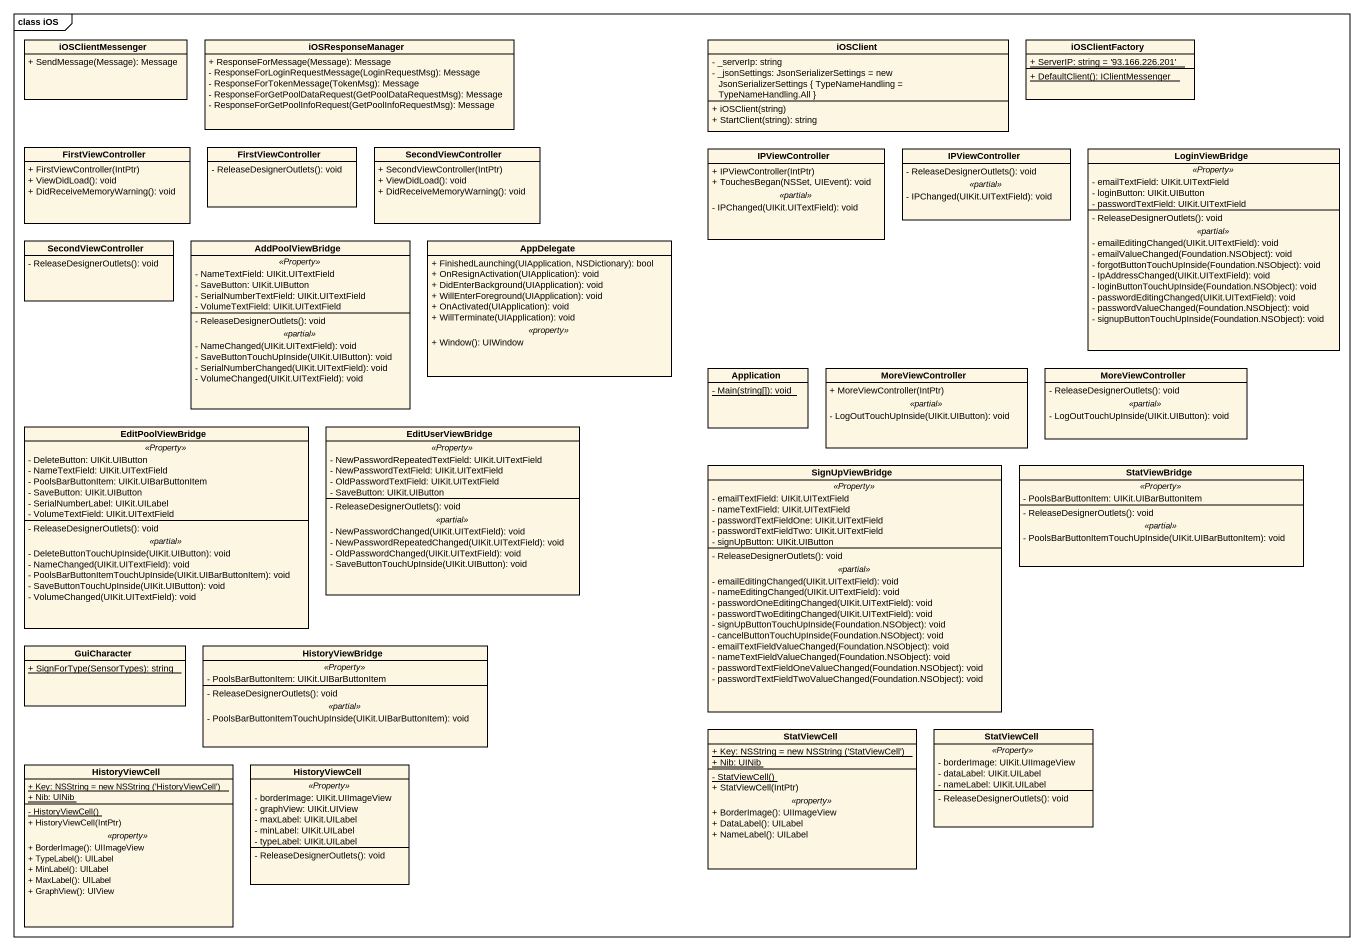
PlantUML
@startuml
mainframe class iOS
hide circle
hide empty members
skinparam classAttributeIconSize 0
class iOSClientMessenger {
  + SendMessage(Message): Message
}
class iOSResponseManager {
  + ResponseForMessage(Message): Message
  - ResponseForLoginRequestMessage(LoginRequestMsg): Message
  - ResponseForTokenMessage(TokenMsg): Message
  - ResponseForGetPoolDataRequest(GetPoolDataRequestMsg): Message
  - ResponseForGetPoolInfoRequest(GetPoolInfoRequestMsg): Message
}
class iOSClient {
  - _serverIp: string
  - _jsonSettings: JsonSerializerSettings = new JsonSerializerSettings { TypeNameHandling = TypeNameHandling.All }
  + iOSClient(string)
  + StartClient(string): string
}
class iOSClientFactory {
  {static} + ServerIP: string = '93.166.226.201'
  {static} + DefaultClient(): IClientMessenger
}
class FirstViewController {
  + FirstViewController(IntPtr)
  + ViewDidLoad(): void
  + DidReceiveMemoryWarning(): void
}
class "FirstViewController" as FirstViewController_2 {
  - ReleaseDesignerOutlets(): void
}
class SecondViewController {
  + SecondViewController(IntPtr)
  + ViewDidLoad(): void
  + DidReceiveMemoryWarning(): void
}
class IPViewController {
  + IPViewController(IntPtr)
  + TouchesBegan(NSSet, UIEvent): void
  .. <<partial>> ..
  - IPChanged(UIKit.UITextField): void
}
class "IPViewController" as IPViewController_2 {
  - ReleaseDesignerOutlets(): void
  .. <<partial>> ..
  - IPChanged(UIKit.UITextField): void
}
class LoginViewBridge {
  .. <<Property>> ..
  - emailTextField: UIKit.UITextField
  - loginButton: UIKit.UIButton
  - passwordTextField: UIKit.UITextField
  --
  - ReleaseDesignerOutlets(): void
  .. <<partial>> ..
  - emailEditingChanged(UIKit.UITextField): void
  - emailValueChanged(Foundation.NSObject): void
  - forgotButtonTouchUpInside(Foundation.NSObject): void
  - IpAddressChanged(UIKit.UITextField): void
  - loginButtonTouchUpInside(Foundation.NSObject): void
  - passwordEditingChanged(UIKit.UITextField): void
  - passwordValueChanged(Foundation.NSObject): void
  - signupButtonTouchUpInside(Foundation.NSObject): void
}
class "SecondViewController" as SecondViewController_2 {
  - ReleaseDesignerOutlets(): void
}
class AddPoolViewBridge {
  .. <<Property>> ..
  - NameTextField: UIKit.UITextField
  - SaveButton: UIKit.UIButton
  - SerialNumberTextField: UIKit.UITextField
  - VolumeTextField: UIKit.UITextField
  --
  - ReleaseDesignerOutlets(): void
  .. <<partial>> ..
  - NameChanged(UIKit.UITextField): void
  - SaveButtonTouchUpInside(UIKit.UIButton): void
  - SerialNumberChanged(UIKit.UITextField): void
  - VolumeChanged(UIKit.UITextField): void
}
class AppDelegate {
  + FinishedLaunching(UIApplication, NSDictionary): bool
  + OnResignActivation(UIApplication): void
  + DidEnterBackground(UIApplication): void
  + WillEnterForeground(UIApplication): void
  + OnActivated(UIApplication): void
  + WillTerminate(UIApplication): void
  .. <<property>> ..
  + Window(): UIWindow
}
class Application {
  {static} - Main(string[]): void
}
class MoreViewController {
  + MoreViewController(IntPtr)
  .. <<partial>> ..
  - LogOutTouchUpInside(UIKit.UIButton): void
}
class "MoreViewController" as MoreViewController_2 {
  - ReleaseDesignerOutlets(): void
  .. <<partial>> ..
  - LogOutTouchUpInside(UIKit.UIButton): void
}
class EditPoolViewBridge {
  .. <<Property>> ..
  - DeleteButton: UIKit.UIButton
  - NameTextField: UIKit.UITextField
  - PoolsBarButtonItem: UIKit.UIBarButtonItem
  - SaveButton: UIKit.UIButton
  - SerialNumberLabel: UIKit.UILabel
  - VolumeTextField: UIKit.UITextField
  --
  - ReleaseDesignerOutlets(): void
  .. <<partial>> ..
  - DeleteButtonTouchUpInside(UIKit.UIButton): void
  - NameChanged(UIKit.UITextField): void
  - PoolsBarButtonItemTouchUpInside(UIKit.UIBarButtonItem): void
  - SaveButtonTouchUpInside(UIKit.UIButton): void
  - VolumeChanged(UIKit.UITextField): void
}
class EditUserViewBridge {
  .. <<Property>> ..
  - NewPasswordRepeatedTextField: UIKit.UITextField
  - NewPasswordTextField: UIKit.UITextField
  - OldPasswordTextField: UIKit.UITextField
  - SaveButton: UIKit.UIButton
  --
  - ReleaseDesignerOutlets(): void
  .. <<partial>> ..
  - NewPasswordChanged(UIKit.UITextField): void
  - NewPasswordRepeatedChanged(UIKit.UITextField): void
  - OldPasswordChanged(UIKit.UITextField): void
  - SaveButtonTouchUpInside(UIKit.UIButton): void
}
class SignUpViewBridge {
  .. <<Property>> ..
  - emailTextField: UIKit.UITextField
  - nameTextField: UIKit.UITextField
  - passwordTextFieldOne: UIKit.UITextField
  - passwordTextFieldTwo: UIKit.UITextField
  - signUpButton: UIKit.UIButton
  --
  - ReleaseDesignerOutlets(): void
  .. <<partial>> ..
  - emailEditingChanged(UIKit.UITextField): void
  - nameEditingChanged(UIKit.UITextField): void
  - passwordOneEditingChanged(UIKit.UITextField): void
  - passwordTwoEditingChanged(UIKit.UITextField): void
  - signUpButtonTouchUpInside(Foundation.NSObject): void
  - cancelButtonTouchUpInside(Foundation.NSObject): void
  - emailTextFieldValueChanged(Foundation.NSObject): void
  - nameTextFieldValueChanged(Foundation.NSObject): void
  - passwordTextFieldOneValueChanged(Foundation.NSObject): void
  - passwordTextFieldTwoValueChanged(Foundation.NSObject): void
}
class StatViewBridge {
  .. <<Property>> ..
  - PoolsBarButtonItem: UIKit.UIBarButtonItem
  --
  - ReleaseDesignerOutlets(): void
  .. <<partial>> ..
  - PoolsBarButtonItemTouchUpInside(UIKit.UIBarButtonItem): void
}
class GuiCharacter {
  {static} + SignForType(SensorTypes): string
}
class HistoryViewBridge {
  .. <<Property>> ..
  - PoolsBarButtonItem: UIKit.UIBarButtonItem
  --
  - ReleaseDesignerOutlets(): void
  .. <<partial>> ..
  - PoolsBarButtonItemTouchUpInside(UIKit.UIBarButtonItem): void
}
class StatViewCell {
  {static} {field} + Key: NSString = new NSString ('StatViewCell')
  {static} + Nib: UINib
  --
  {static} - StatViewCell()
  + StatViewCell(IntPtr)
  .. <<property>> ..
  + BorderImage(): UIImageView
  + DataLabel(): UILabel
  + NameLabel(): UILabel
}
class "StatViewCell" as StatViewCell_2 {
  .. <<Property>> ..
  - borderImage: UIKit.UIImageView
  - dataLabel: UIKit.UILabel
  - nameLabel: UIKit.UILabel
  --
  - ReleaseDesignerOutlets(): void
}
class HistoryViewCell {
  {static} {field} + Key: NSString = new NSString ('HistoryViewCell')
  {static} + Nib: UINib
  --
  {static} - HistoryViewCell()
  + HistoryViewCell(IntPtr)
  .. <<property>> ..
  + BorderImage(): UIImageView
  + TypeLabel(): UILabel
  + MinLabel(): UILabel
  + MaxLabel(): UILabel
  + GraphView(): UIView
}
class "HistoryViewCell" as HistoryViewCell_2 {
  .. <<Property>> ..
  - borderImage: UIKit.UIImageView
  - graphView: UIKit.UIView
  - maxLabel: UIKit.UILabel
  - minLabel: UIKit.UILabel
  - typeLabel: UIKit.UILabel
  --
  - ReleaseDesignerOutlets(): void
}
@enduml
